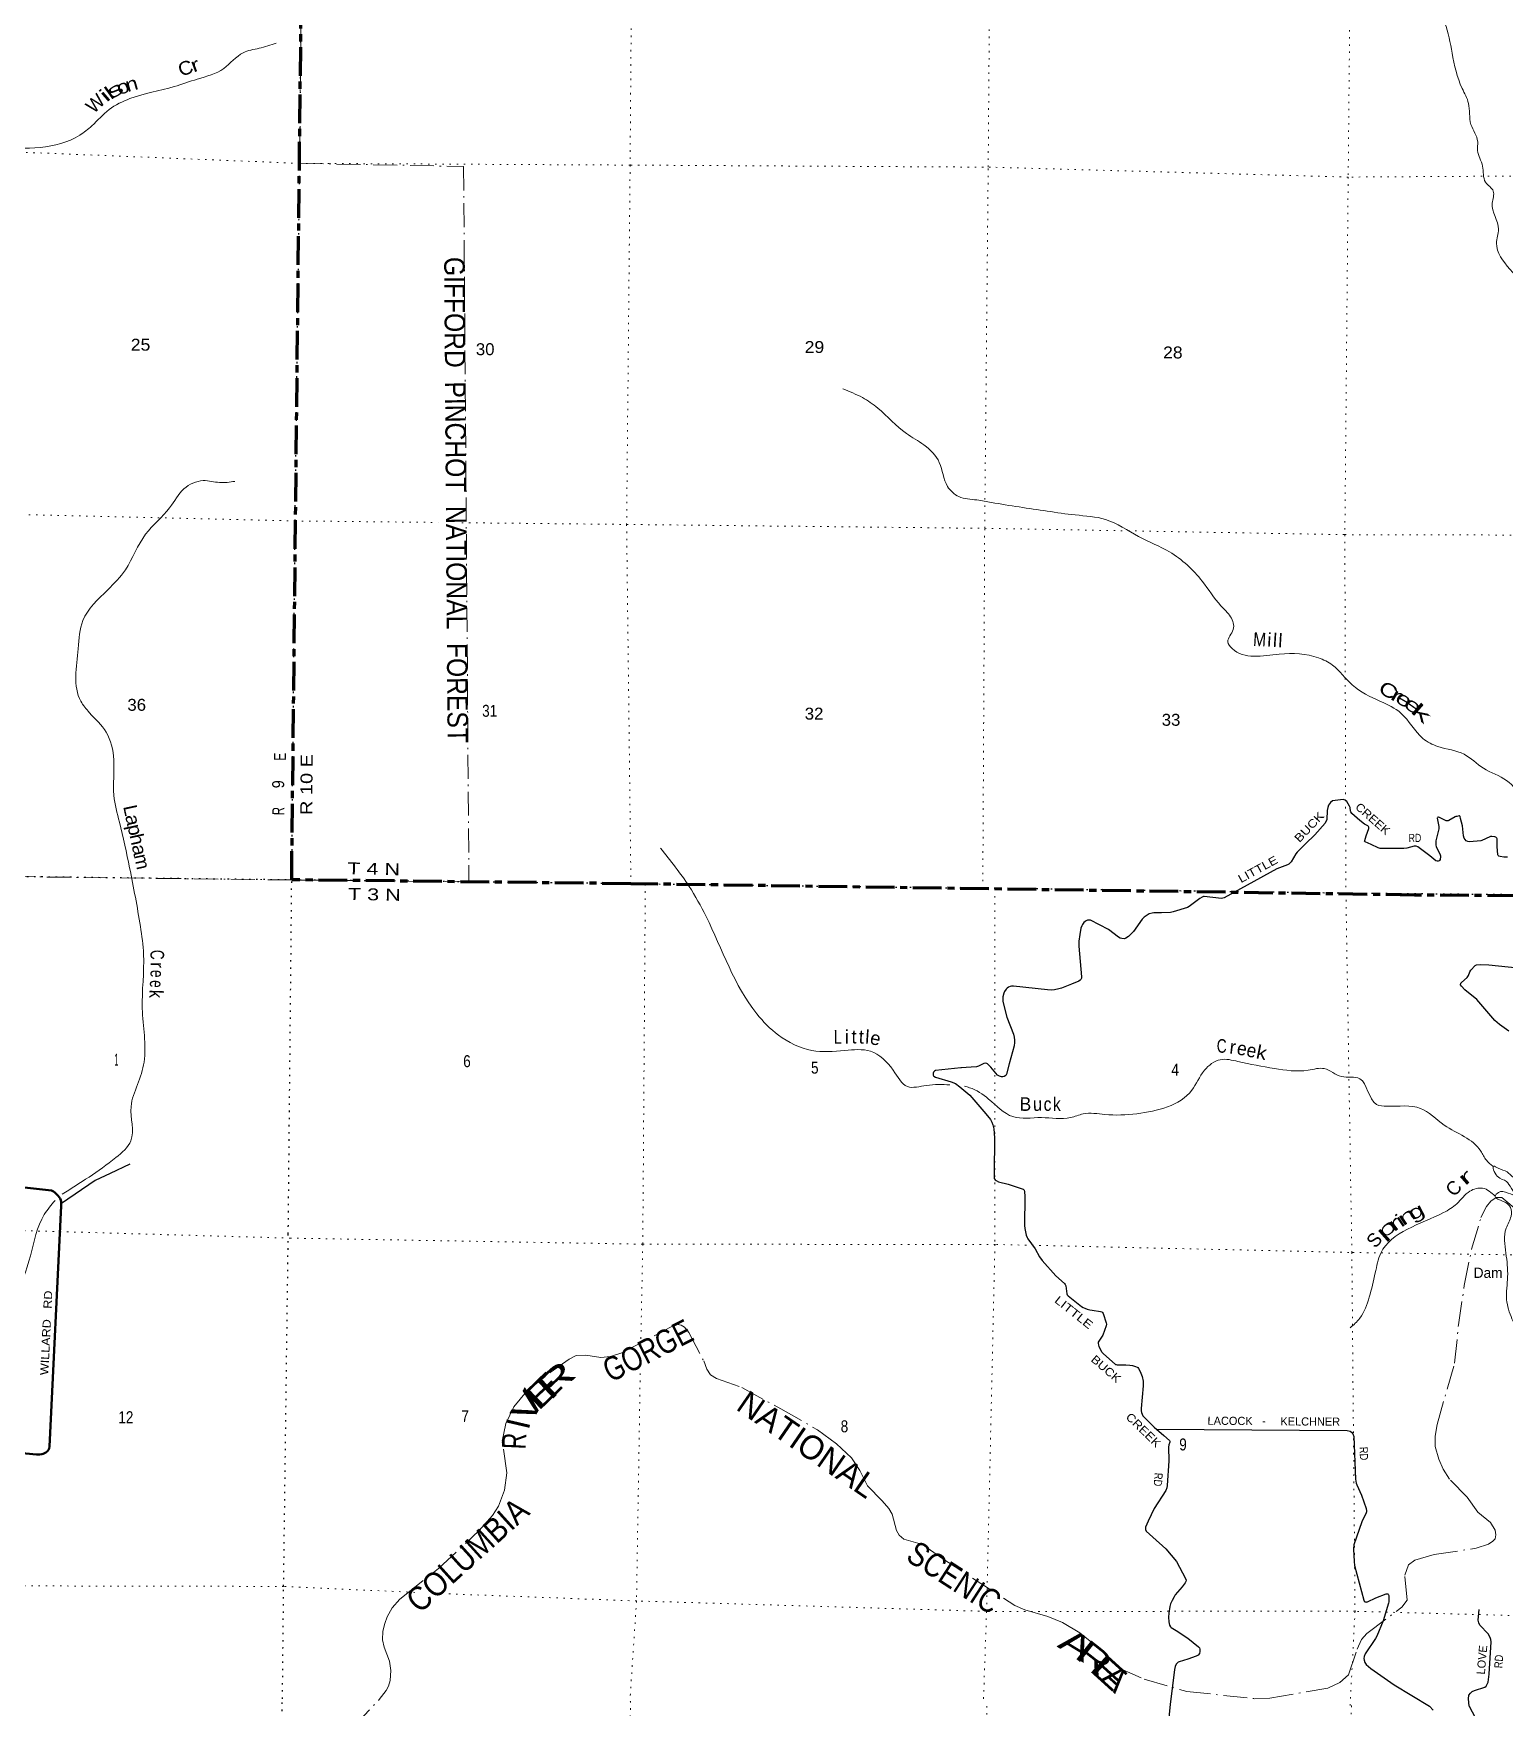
# Model space of a CAD drawing. Header units: feet. Extents: x -256679 to 5, y -731788 to -547785.
# Drawn here: x -159087 to -137535, y -640122 to -615592 of the extents above; entities that cross this region are included whole.
import ezdxf
from ezdxf.enums import TextEntityAlignment as Align

# ---------------------------------------------------------------- set-up
doc = ezdxf.new("R2010")
doc.units = ezdxf.units.FT
doc.header["$LTSCALE"] = 70
for name, pattern in [('DOT_DASHED', [7.7, 5, -1.2, 0.3, -1.2]), ('DOTTED', [1.5, 0.3, -1.2]), ('LONG_DASH_SHORT_DASH', [9.9, 6, -1.2, 1.5, -1.2])]:
    doc.linetypes.add(name, pattern=pattern)
for name, color, linetype, lineweight in [('11', 7, 'LONG_DASH_SHORT_DASH', 60), ('26', 7, 'Continuous', 40), ('29', 7, 'Continuous', 25), ('39', 7, 'Continuous', 13), ('42', 7, 'Continuous', 35), ('44', 7, 'DOT_DASHED', 13), ('6', 7, 'DOTTED', 25), ('7', 7, 'DOTTED', 13)]:
    doc.layers.add(name, color=color, linetype=linetype, lineweight=lineweight)
for name, color, linetype in [('27', 7, 'Continuous'), ('30', 7, 'Continuous'), ('41', 7, 'Continuous')]:
    doc.layers.add(name, color=color, linetype=linetype)

msp = doc.modelspace()

# ---------------------------------------------------------------- linework, layer by layer
at = {"layer": '11'}
msp.add_lwpolyline([(-131178.93, -628241.93), (-134595.02, -628241.94), (-138852.69, -628216.59), (-150334.02, -628050.28), (-155304.27, -627992.52), (-155077.22, -606953.49), (-154987.12, -595956.16), (-156029.28, -595915.79), (-156022, -594331.77)], dxfattribs=at)
at = {"layer": '26'}
msp.add_lwpolyline([(-159746.96, -632441.24), (-158821.44, -632547.45), (-158793.69, -632557.99), (-158772.64, -632572.81), (-158726.63, -632623.52), (-158697.01, -632664.09), (-158687.65, -632689.06), (-158682.97, -632714.02), (-158680.38, -632769.7), (-158850.24, -636298.72), (-158856.85, -636325.4), (-158867.76, -636344.12), (-158883.36, -636365.97), (-158908.31, -636383.13), (-158945.73, -636404.98), (-158964.44, -636411.22), (-158992.51, -636412.78), (-159042.08, -636412.29), (-159773.79, -636344.24)], dxfattribs=at)
at = {"layer": '29'}
for points in [[(-139490.05, -627474.53), (-139578.69, -627435.73), (-139584.76, -627426.16), (-139583.54, -627415.18), (-139562.13, -627349.72), (-139524.43, -627240.78), (-139522.6, -627221.27), (-139526.86, -627213.95), (-139539.2, -627201.66), (-139585.37, -627179.8), (-139653.06, -627124.4), (-139772.78, -627019.02), (-139786.48, -626999.3), (-139790.74, -626987.1), (-139796.84, -626934.66), (-139804.25, -626914.51), (-139847.42, -626845.63), (-139871.79, -626823.68), (-139884.6, -626818.8), (-139897.95, -626817.41), (-140054.5, -626835.92), (-140086.31, -626860.26), (-140113.13, -626899.29), (-140125.31, -626935.88), (-140135.55, -626975.4), (-140139.94, -627109.06), (-140162.73, -627163.5), (-140316.17, -627334.34), (-140452.66, -627467.53)], [(-138180.95, -627093.38), (-138184.63, -627065.17), (-138190.55, -627058.53), (-138194.38, -627056.02), (-138199.87, -627056.02), (-138234.61, -627064.56), (-138246.79, -627067.6), (-138256.81, -627071.91), (-138350.7, -627126.14), (-138363.2, -627130.41), (-138371.48, -627130.9), (-138380.26, -627129.8), (-138390.92, -627127.36), (-138489.5, -627077.65), (-138500.62, -627074.92), (-138512.81, -627077.36), (-138518.9, -627084.68), (-138519.67, -627091.38), (-138496.96, -627210.29), (-138496.05, -627227.37), (-138498.51, -627243.89), (-138539.67, -627421.83), (-138543.88, -627465.19), (-138543.88, -627483.48), (-138538.16, -627506.01), (-138476.71, -627628.85), (-138470.75, -627643.25), (-138470.75, -627659.1), (-138477.45, -627687.15), (-138479.28, -627696.91), (-138488.42, -627711.54), (-138495.13, -627716.42), (-138507.34, -627720.73), (-138523.16, -627721.3), (-138540.83, -627712.76), (-138629.2, -627639.38), (-138806.53, -627509.09), (-138830.96, -627501.14), (-138845.54, -627499.33), (-138861.38, -627500.55), (-138964.98, -627528.6), (-139009.65, -627533.46), (-139328.8, -627535.92), (-139358.63, -627532.06), (-139388.53, -627524.94), (-139490.05, -627474.53)], [(-137490.12, -627662.53), (-137546.57, -627660.34), (-137598.98, -627652.41), (-137616.65, -627646.92), (-137624.38, -627641.18), (-137630.06, -627634.73), (-137633.11, -627624.97), (-137643.63, -627504.73), (-137643.77, -627393.86), (-137646.93, -627384.46), (-137656.26, -627371.89), (-137664.49, -627367.03), (-137676.98, -627363.36), (-137722.99, -627357.67), (-137738.84, -627357.88), (-137750.11, -627360.92), (-137869.76, -627418.35), (-137882.96, -627421.9), (-138049.95, -627435.31), (-138072.41, -627432.41), (-138095.04, -627421.9), (-138113.33, -627402.38), (-138126.73, -627380.43), (-138136.11, -627349.62), (-138151.27, -627201.19), (-138180.95, -627093.38)], [(-140452.66, -627467.53), (-140574.38, -627586.31), (-140592.13, -627610.32), (-140662.83, -627728.62), (-140683.68, -627753.57), (-140696.95, -627761.55), (-140715.84, -627772.52), (-140868.67, -627833.92), (-141640.94, -628257.93), (-141660.44, -628264.02), (-141679.51, -628266.86), (-141934.06, -628238.32), (-141947.47, -628238.41), (-141966.97, -628245.73), (-142000.42, -628267.73), (-142153.55, -628386.47), (-142180.27, -628400.62), (-142388.07, -628461.59), (-142428.82, -628469.95), (-142558.63, -628475.4)], [(-143679.13, -628602.02), (-143696.49, -628617.7), (-143719.04, -628646.97), (-143728.18, -628665.27), (-143741.9, -628703.6), (-143755.89, -628796.09)], [(-142558.63, -628475.4), (-142670.84, -628477.45), (-142699.65, -628481.33), (-142740.32, -628493.3), (-142782.98, -628518.92), (-142814.67, -628540.87), (-142844.58, -628570.09), (-142969.99, -628749.22), (-143046.24, -628822.59), (-143082.2, -628848.2), (-143094.39, -628853.08), (-143104.75, -628856.74), (-143141.31, -628854.3), (-143165.08, -628846.98), (-143193.1, -628831.2), (-143338.87, -628721.57), (-143600.82, -628586.75), (-143622.15, -628582.33), (-143643.47, -628583.55), (-143664.8, -628592.09), (-143679.13, -628602.02)], [(-143755.89, -628796.09), (-143770.23, -628890.89), (-143773.54, -628965.8), (-143731.83, -629416.53), (-143732.45, -629433.6), (-143744.33, -629455.04), (-143753.17, -629465.31), (-143770.84, -629477.51), (-143881.1, -629519.83), (-144023.85, -629578.55), (-144067.02, -629590.93), (-144126.74, -629603.12), (-144170.62, -629609.22), (-144232.6, -629606.57), (-144730.68, -629553.12), (-144758.1, -629551.9), (-144779.85, -629555.14), (-144801.98, -629564.1), (-144820.88, -629579.95), (-144837.33, -629597.03), (-144860.52, -629630.5), (-144871.45, -629655.57), (-144884.26, -629706.79), (-144887.3, -629738.5), (-144885.44, -629774.53), (-144824.61, -630003.57), (-144727.83, -630257.01), (-144719.72, -630297.08), (-144714.85, -630340.98), (-144712.41, -630375.13), (-144718.81, -630427.43), (-144790.56, -630691.24), (-144831.24, -630842.23), (-144843.71, -630861.05), (-144865.37, -630876.38), (-144883.65, -630880.04), (-144906.81, -630878.82), (-144934.84, -630870.28), (-144962.01, -630853.89), (-145063.61, -630738.67), (-145110.96, -630688.57), (-145119.49, -630682.47), (-145135.47, -630679.86), (-145162.15, -630684.91), (-145242.04, -630724.9), (-145270.63, -630731.25), (-145498.91, -630750.45)], [(-137471.08, -630211.67), (-137607.51, -630112.95), (-137676.74, -630055.36), (-137941.68, -629748.18), (-138116.98, -629603.15), (-138166.96, -629551.92), (-138177.93, -629529.98), (-138175.49, -629508.03), (-138166.83, -629495.5), (-138084.16, -629422.16), (-138064.58, -629395.82), (-138041.56, -629340.42), (-138028.01, -629315.32), (-137966.81, -629248.97), (-137945.13, -629237.27), (-137884.19, -629232.39), (-137764.17, -629236.92), (-137339.24, -629283.15)], [(-145492.92, -630749.85), (-145498.91, -630750.45), (-145874.19, -630786.86), (-145888.58, -630797.11), (-145900.16, -630809.3), (-145905.64, -630823.94), (-145907.48, -630838.57), (-145908.08, -630853.21), (-145902.6, -630865.41), (-145894.67, -630872.73), (-145872.76, -630885.07), (-145642.5, -630951.44), (-145580.83, -630980.05), (-145515.01, -631026.39), (-145370.89, -631148.47), (-145133.83, -631421.31), (-145064.04, -631504.47), (-145046.31, -631544.41), (-145031.3, -631584.21), (-145019.38, -631640.89), (-145007.45, -631775.12), (-145010.43, -632297.12), (-145011.64, -632367.95), (-144999.45, -632389.9), (-144984.82, -632399.66), (-144951.18, -632417.03), (-144806.98, -632452.5), (-144586.8, -632526.79), (-144572.86, -632538.69), (-144565.55, -632560.64), (-144561.35, -632633.25), (-144567.88, -633060.02), (-144561.89, -633104.58), (-144542.39, -633200.93), (-144530.79, -633232.71), (-144518.01, -633253.37), (-144409.45, -633402.23), (-144347.98, -633515.57), (-144308.17, -633573.55), (-144106.93, -633797.94), (-143983.22, -633907.36), (-143970.14, -633924.13), (-143963.44, -633942.42), (-143950.03, -634059.98), (-143940.89, -634075.36), (-143926.88, -634091.21), (-143734.5, -634244.44), (-143708.71, -634260.73), (-143684.33, -634270.49), (-143648.99, -634283.9), (-143611.2, -634293.66), (-143574.38, -634300.11), (-143453.97, -634318.05), (-143436.14, -634325.51), (-143423.5, -634333.9), (-143416.19, -634347.32), (-143370.88, -634482.45), (-143367.44, -634504.65), (-143371.7, -634527.82), (-143420.46, -634664.41), (-143430.22, -634682.26), (-143480.18, -634753.44), (-143487.49, -634765.63), (-143488.99, -634783.88), (-143483.84, -634813.2), (-143476.52, -634832.71), (-143438.74, -634903.45), (-143433.86, -634913.2), (-143417.66, -634932.87), (-143234.09, -635092.97), (-143226.06, -635097.36), (-143208.99, -635102.23), (-143083.69, -635098.45), (-143025.56, -635103.44), (-142983.51, -635109.55), (-142940.24, -635122.96), (-142919.44, -635134.12), (-142907.94, -635141.26), (-142898.8, -635152.23), (-142874.42, -635196.13), (-142846.05, -635273.1), (-142830.55, -635337.6), (-142828.79, -635407.53), (-142858.85, -635741.89), (-142857.36, -635776.65), (-142854.92, -635797.39), (-142846.39, -635824.22), (-142833.4, -635848.35), (-142665.89, -636012.3), (-142525.65, -636136.76)], [(-157675.58, -632158.47), (-157965.2, -632295.91), (-158184.43, -632399.98), (-158678.86, -632735.94)], [(-142631.6, -636042.73), (-139838.2, -636061.96), (-139796.9, -636070.59), (-139774.97, -636087.67), (-139757.9, -636112.06), (-139742.45, -636149.07), (-139717.68, -636777.94), (-139710.38, -636832.71), (-139700.62, -636858.44), (-139631.2, -637009.82), (-139562.9, -637204.79), (-139558.36, -637240.98), (-139559.24, -637254.79), (-139561.68, -637270.65), (-139623.47, -637398.65), (-139743.82, -637740.14), (-139748.77, -637799.94), (-139739.02, -637980.43), (-139731.55, -638040.85), (-139598.16, -638547.13), (-139590.93, -638561.56), (-139587.28, -638567.66), (-139579.96, -638572.54), (-139569.6, -638574.97), (-139562.9, -638575.58), (-139552.18, -638573.63), (-139540.35, -638570.71), (-139419.46, -638514.81), (-139270.71, -638458.15), (-139256.06, -638454.85), (-139246.62, -638456.67), (-139238.39, -638461.55), (-139232.9, -638468.87), (-139229.86, -638479.24), (-139228.33, -638554.24), (-139229.25, -638571.31), (-139233.39, -638590.77), (-139311.15, -638852.52), (-139404.73, -639076.05), (-139425.17, -639111.59), (-139576.75, -639336.88), (-139592.15, -639376.23), (-139594.59, -639403.06), (-139593.34, -639428.89), (-139583.01, -639460.38), (-139573.87, -639478.68), (-139563.51, -639492.09), (-139495.79, -639552.08), (-139154.21, -639787.87), (-138633.73, -640099.94)], [(-142525.65, -636136.76), (-142444.43, -636208.84), (-142439.91, -636218.14), (-142439.91, -636232.77), (-142454.53, -636271.8), (-142459.03, -636304.88), (-142454.2, -636505.32), (-142478.91, -636869.38), (-142484.63, -636903.8), (-142498.41, -636940.12), (-142668.93, -637206.59), (-142756.27, -637392.1), (-142794.58, -637479.17), (-142795.1, -637513.96), (-142784.83, -637535.27), (-142689.46, -637625.2), (-142495.92, -637797.42), (-142340.57, -637981.3), (-142207.66, -638231.08), (-142199.79, -638256.05), (-142203.44, -638275.56), (-142215.02, -638295.08), (-142256.53, -638354.84), (-142360.07, -638471.92), (-142375.71, -638497.96), (-142406.38, -638554.85), (-142428.48, -638603.65), (-142439.29, -638640.22), (-142455.13, -638741.44), (-142457.71, -638797.74), (-142453.92, -638864.62), (-142442.36, -638916.12), (-142430.14, -638937.8), (-142419.17, -638949.99), (-142346.55, -638995.21), (-142172.71, -639105.12), (-142016.96, -639230.49), (-142005.99, -639245.13), (-141996.85, -639268.3), (-141996.85, -639300.01), (-142004.17, -639329.28), (-142023.75, -639353.05), (-142051.08, -639369.52), (-142172.52, -639411.71), (-142303.11, -639450.52), (-142318.62, -639458.56), (-142343.45, -639488.2), (-142362.5, -639519.54), (-142371.98, -639564.07), (-142435.16, -640076.95)], [(-138054, -640103.39), (-138063.75, -639995.77), (-138056.44, -639942.11), (-138034.5, -639910.4), (-138007.69, -639888.45), (-137973.38, -639873.55), (-137824.86, -639822.59), (-137805.36, -639807.96), (-137792.38, -639791.16), (-137776.11, -639751.86), (-137759.35, -639631.17), (-137728.49, -639160.55), (-137733.46, -639125), (-137743.21, -639095.73), (-137773.92, -639041.88), (-137897.52, -638914.43), (-137913.84, -638878.65), (-137921.16, -638842.06), (-137908.19, -638683.88)], [(-142435.16, -640076.95), (-142488, -640599.47)], [(-138579.42, -640159.79), (-138633.73, -640099.94)], [(-138054, -640103.39), (-137831.5, -640514.91)]]:
    msp.add_lwpolyline(points, dxfattribs=at)
at = {"layer": '39'}
for points in [[(-141060.2, -611127.04), (-140859.65, -611476.99), (-140666.95, -611738.19), (-140672.46, -612128.65), (-140665.45, -612483.24), (-140540.45, -612713.4), (-140360.25, -613008.46), (-140219.26, -613383.06), (-139725.03, -613861), (-139533.97, -613953.95), (-139385.92, -614112.35), (-139261.03, -614350.52), (-139085.75, -614709.59), (-138869.12, -614836.96), (-138553.37, -615182.09), (-138412.68, -615436.52), (-138302.7, -615878.75), (-138155.72, -616397.63), (-138062.61, -616615.3), (-138026.89, -616924.26), (-137928.28, -617178.06), (-137930.11, -617308.21), (-137857.15, -617533.6), (-137812.4, -617770.59), (-137700.04, -617902.43), (-137714.54, -618078.46), (-137623.75, -618460.32), (-137652.67, -618664.18), (-137459.64, -619043.55), (-137180.92, -619456.22), (-137149.15, -619761.11), (-136850.87, -620350.32), (-136591.36, -620562.44), (-136347.96, -620980.98)], [(-159637.46, -617262.35), (-158410.55, -617082.18), (-158232.27, -616944.61), (-157978.42, -616706.02), (-157675.58, -616546.26), (-157025.84, -616369.59), (-156687.64, -616260.42), (-156298.69, -616103.94), (-156014.9, -615873.8), (-155781.54, -615809.15), (-155529.97, -615732.75)], [(-135636.73, -629558.96), (-135585.04, -629481.6), (-135591.44, -629225.15), (-135681.81, -628813.25), (-135779.52, -628495.37), (-135926.59, -628266.89), (-136357.38, -627980.15), (-136649.46, -627661.4), (-136824.74, -627444.52), (-137035.33, -627173.04), (-137254.94, -626831.33), (-137505.28, -626537.24), (-137843.41, -626358.01), (-138127.08, -626153.55), (-138510.22, -626039.75), (-138730.96, -625920.33), (-139052.38, -625551.08), (-139354.54, -625378.39), (-139765.92, -625136), (-140056.41, -624847.32), (-140261.3, -624740.15), (-140835.67, -624687.62), (-141527.79, -624601.3), (-141588.55, -624504.27), (-141509.87, -624325.18), (-141549.32, -624138.34), (-141689.33, -623978.06), (-141964.78, -623617.5), (-142443.66, -623187.85), (-142895.36, -622962.89), (-143380.79, -622713.39), (-143824.71, -622646.76), (-144234.71, -622590.64), (-145052.49, -622462.41), (-145264.4, -622427.24), (-145532.22, -622377.23), (-145694.44, -622228.63), (-145815.74, -621878.36), (-146040.54, -621620.69), (-146298.68, -621452.66), (-146718.24, -621079.96), (-146942.51, -620926.45), (-147229.29, -620800.05)], [(-156137.6, -622154.68), (-156360.27, -622171.42), (-156600.34, -622143.85), (-156882.58, -622263.86), (-157092.89, -622541.14), (-157445.06, -622930.49), (-157740.93, -623448.85), (-157997.58, -623743.48), (-158364.64, -624194.69), (-158432.57, -624606.26), (-158393.33, -625375.9), (-158267.46, -625543.99), (-158022.99, -625827.99), (-157910.49, -626234.2), (-157909.82, -626754.93), (-157827.18, -627146.69), (-157678.37, -627819.82), (-157520.14, -628677.33), (-157473.79, -629084.58), (-157493.02, -629879.4), (-157468.01, -630662.85), (-157562.86, -630993.91), (-157657.59, -631316.96), (-157660.65, -631817.61), (-157880.52, -632062.71), (-158665.4, -632600.95)], [(-127745.51, -623006.63), (-128114.06, -623054.78), (-128464.75, -623055.61), (-128893.46, -622905.09), (-129454.76, -622352.05), (-129677.59, -622380.81), (-129864.51, -622562.31), (-129832.2, -622686.95), (-129676.13, -622845.47), (-129654.58, -623022.03), (-129713.9, -623249.48), (-129839.33, -623618.14), (-129933.27, -623742.93), (-130182.35, -623785.32), (-130502.2, -623872.72), (-130649.14, -624060.82), (-130718.78, -624310.14), (-130761.34, -624770.15), (-130707.11, -625045.33), (-130674.84, -625314.17), (-130586.55, -625589.86), (-130469.51, -626100.29), (-130460.32, -626300.7), (-130528.41, -626439.89), (-130780.43, -626690.52), (-130865.42, -626891.55), (-131146.29, -627624.42), (-131197.93, -627876.01), (-131216.48, -628196.18), (-131329.5, -628546.18), (-131530.02, -628972.64), (-131764.71, -629273.6), (-132250.09, -629588.88), (-132554.23, -629698.55), (-132723.79, -629786.17), (-132945.02, -629842.99), (-133164.21, -629897.84), (-133307.45, -629823.63), (-133481.63, -629813.05), (-133582.88, -629887.66), (-133686.55, -629850.08), (-133950.44, -629806.13), (-134376.25, -629733.76), (-134653.6, -629791.75), (-134716.58, -629852.91), (-134816.98, -629867.45), (-135122.31, -630203.42), (-135220.76, -630506.38), (-135317.73, -630845.43), (-135426.65, -630895.89), (-135549.08, -630767.91), (-135707.77, -630511.22), (-135772.7, -630568.34), (-135704.73, -630721.55), (-135670.76, -630870.26), (-135620.99, -631035.22), (-135482.27, -631145.42), (-135493.34, -631361.55), (-135693.29, -631472.76), (-136032.98, -631545.86), (-136878.55, -631541.39), (-137074.75, -631670.68), (-137121.96, -631892.29), (-137240.4, -632190.96), (-137307.14, -632376.23), (-137402.99, -632352.79), (-137498.06, -632273.28), (-137629.52, -632217.27), (-137693.24, -632188.29), (-137641.21, -632335.26), (-137504.04, -632413.39), (-137435.33, -632514.54), (-137376.59, -632611.54), (-137480.4, -632583.97), (-137624.56, -632575.83), (-137671.43, -632631.22), (-137554.25, -632705.05), (-137445.33, -632796.78), (-137439.07, -632921.04), (-137511.7, -633098.22), (-137514.84, -633462.68), (-137489.68, -633809.53), (-137504.41, -634143.77), (-137426.23, -634425.31), (-137227.41, -634820.79), (-137084.55, -635063.23), (-136992.82, -635379.02), (-136997.2, -635689.38), (-137079.86, -636150.8), (-136996.09, -636462.47), (-136877.21, -636558.35)], [(-149901.24, -627529.99), (-149482.31, -628088.94), (-149234.03, -628529.2), (-148488.71, -629958.16), (-148174.46, -630267.22), (-147682.71, -630494.78), (-147201.77, -630493.86), (-146825.2, -630505.42), (-146492.46, -630782.71), (-146283.43, -631022.12), (-146004.67, -631006.21), (-145661.83, -630998)], [(-145448.74, -631018.86), (-145371.91, -631039.57), (-145093.72, -631205.9), (-144738.66, -631463.49), (-144320.05, -631477.68), (-143893.23, -631477.96), (-143708.09, -631422.61), (-143389.6, -631431.32), (-142922.54, -631420.18), (-142118.15, -631077.56), (-141931.66, -630783.9), (-141699.03, -630629.12), (-141440.89, -630654.95), (-140907.3, -630756.96), (-140410.69, -630782.31), (-140175.92, -630759.73), (-139923.06, -630875.62), (-139657, -630907.58), (-139409.82, -631283.75), (-139255.92, -631312.05), (-138765.41, -631343.32), (-138418.17, -631586.77), (-137882.49, -631967.19), (-137800.24, -632102.59), (-137707.06, -632189.76)], [(-137671.28, -632629.73), (-137856.12, -632512.34), (-138041.08, -632555.67), (-138234.04, -632739.08), (-138430.27, -632870.37), (-139348.4, -633463.67), (-139428.63, -633752.88), (-139517.81, -634108.06), (-139656.45, -634418.45), (-139794.66, -634556.6)], [(-158771.11, -632692.08), (-158928.29, -632896.43), (-159131.22, -633502.27), (-159368.49, -634127.64), (-159575.02, -634421.01), (-159759.14, -634546.47)]]:
    msp.add_spline(points, degree=3, dxfattribs=at)
at = {"layer": '44'}
msp.add_line((-138266.66, -635076.48), (-138209.65, -634516.02), dxfattribs=at)
for points in [[(-145113.28, -594402.6), (-145104.68, -596194.3), (-149999.56, -596152.51), (-150089.74, -598969.42), (-152569.16, -598921.89), (-152729.32, -607018.93), (-155077.22, -606963.2), (-155140.86, -612205.04), (-155187.29, -617494.56), (-152786.09, -617540.14), (-152707.33, -628020.86), (-155305.83, -627995.62), (-159716.01, -627942.43)], [(-138266.66, -635076.48), (-138209.65, -634516.02), (-138124.42, -633939.87), (-138017.48, -633406.07), (-137881.06, -632942.78), (-137801.16, -632780.22), (-137734.51, -632700.07), (-137658.33, -632648.88), (-137575.57, -632647.91), (-137256.87, -632914.35)], [(-154020.83, -640003.03), (-153917.79, -639870.46), (-153884.98, -639810.59), (-153861.43, -639727.47), (-153852.17, -639580.75), (-153873.01, -639442.74), (-153951.5, -639239.36), (-153973.77, -639128.79), (-153969.54, -639004.65), (-153941.92, -638891.23), (-153905.49, -638790.99), (-153829.96, -638663.32), (-153718.7, -638534.75), (-153652.38, -638477.9), (-153151.05, -638084.75), (-152558.41, -637528.85), (-152360.08, -637305.53), (-152272.42, -637169.6), (-152188.29, -636934.69), (-152149.83, -636682.09), (-152221.47, -636216.92), (-152167.47, -635961.92), (-152048.34, -635715.96), (-151863.04, -635489.98), (-151515.16, -635210.81), (-151238.6, -635014.86), (-151137.85, -634962.91), (-150995.39, -634960.78), (-150774.98, -634993.41), (-150634.43, -634978.16), (-150469.43, -634925), (-149668.34, -634503.03), (-149598.85, -634516.55), (-149550.6, -634549.39), (-149485.79, -634626.41), (-149266.69, -635041.94), (-149221.49, -635161.65), (-149170.16, -635247.55), (-149078.65, -635300.72), (-148708.33, -635433.58), (-148139.22, -635743.18), (-147600.2, -636052.41), (-147323.09, -636256.8), (-147102.18, -636461.34), (-146979.5, -636650.81), (-146866.98, -636871.06), (-146654.23, -637094.12), (-146556.78, -637207.07), (-146507.45, -637288.32), (-146441.33, -637529.63), (-146402.36, -637597.22), (-146334.07, -637655.2), (-146061.91, -637734.69), (-145780.76, -637934.54), (-144709.54, -638624.74), (-144563.48, -638690.98), (-144225.27, -638789.32), (-144010.79, -638875.82), (-143757.89, -639029.53), (-143431.1, -639288.06), (-143180.52, -639543.65), (-142815.97, -639706.35), (-142190.38, -639886.47), (-141194.56, -639992.2), (-140974.51, -639984.48), (-140123.51, -639837.63), (-139949.55, -639752.71), (-139818.9, -639644.96), (-139695.25, -639265.68), (-139629.12, -639126.93), (-139554.84, -639036.93), (-139038.47, -638651.79), (-138960.78, -638549.18), (-138996, -638180.52), (-138942.26, -638032.34), (-138851.23, -637960.34), (-138567.78, -637880.6), (-137951.06, -637787.95), (-137770.29, -637728.57), (-137708.53, -637686.07), (-137670.99, -637649.08), (-137662.2, -637589.5), (-137669.92, -637523.83), (-137739.16, -637411.76), (-137924.42, -637259.18), (-138083.03, -637040.79), (-138343.55, -636775.05), (-138434.56, -636627.64), (-138497.99, -636480.85), (-138550.06, -636295.54), (-138552.04, -636144.78), (-138523.22, -635975.2), (-138266.66, -635076.48)], [(-138550.06, -636295.54), (-138552.04, -636144.78), (-138523.22, -635975.2)], [(-159818.46, -642838.45), (-158853.32, -642742.06), (-158399.06, -642675.95), (-157507.06, -642485.87), (-157011.5, -642328.84), (-156466.39, -642064.38), (-155789.13, -641585.05), (-154963.21, -640874.31), (-154401.58, -640411.51), (-154020.83, -640003.03)]]:
    msp.add_lwpolyline(points, dxfattribs=at)
at = {"layer": '6'}
for points in [[(-155439.51, -639993.58), (-155422.13, -638347.29), (-155354.68, -633181.73), (-155303.35, -627986.07), (-155254.14, -622736.27), (-155186.81, -617510.58), (-155134.39, -612219.06), (-155075.06, -606947.02), (-155031.93, -601671.71), (-154988.94, -596042.35)], [(-131234.09, -628238.94), (-134635.48, -628235.99), (-139858.99, -628190.86), (-144989.47, -628119), (-145178.93, -628120.31), (-150123.31, -628056.6), (-150334.14, -628050.08), (-155277.79, -627995.62), (-159716.01, -627942.43)], [(-155546.87, -651893.11), (-155526.85, -648883.72), (-155479.68, -643638.82), (-155443.49, -639993.56)]]:
    msp.add_lwpolyline(points, dxfattribs=at)
at = {"layer": '7'}
for points in [[(-149999.56, -596152.51), (-150162.46, -601760.85), (-150311.98, -607046.48), (-150305.26, -612158.09), (-150346.2, -617520.16), (-150397.39, -622785.98), (-150334.14, -628050.08)], [(-145178.93, -628120.31), (-145151.13, -622842.64), (-145100, -617548.75), (-145058.92, -612254.84), (-145017.73, -607007.03), (-144948.56, -601705.17), (-144821.53, -596225.04)], [(-139681.67, -596287.46), (-139712.04, -601902.12), (-139733.1, -607174.03), (-139774.34, -612391.77), (-139825.45, -617695.68), (-139874.68, -622935.45), (-139858.99, -628183.4), (-139772.29, -633451.55), (-139725.11, -638711.6), (-139796.89, -640092.97)], [(-134818.29, -617665.57), (-139825.45, -617695.68), (-145065.87, -617550.84), (-150346.2, -617520.16), (-155187.29, -617494.56), (-159642.93, -617316.3)], [(-159679.48, -622631.52), (-155260.16, -622734.25), (-153157.55, -622756.62)], [(-152811.6, -622760.3), (-150397.39, -622785.98), (-145151.13, -622842.64), (-139874.68, -622935.45), (-134953.76, -622947.23), (-129671.77, -622871.65)], [(-150123.31, -628056.6), (-150160.42, -633332.48), (-150190.42, -634826.77)], [(-145002.24, -628125.78), (-145000.6, -633336.81), (-145123.83, -638712.71), (-145170.46, -640060.02)], [(-159751.62, -633119.41), (-155329.54, -633243.29), (-150160.42, -633332.48), (-144980.53, -633336.86), (-139760.24, -633453.59), (-134787.64, -633528.39), (-129307.83, -633590.86), (-127803.05, -633570)], [(-150198.43, -635226.19), (-150251.84, -638560.12), (-150349.25, -640027.08)], [(-153499.17, -638433.84), (-155422.13, -638347.29), (-159787.51, -638338.58)], [(-134735.85, -638844.14), (-139725.11, -638711.6), (-145123.83, -638712.71), (-150251.84, -638560.12), (-153006.87, -638455.99)], [(-150339.22, -640027.15), (-150435.4, -643915.08), (-150447.02, -649218.55), (-150484.5, -650947.22)], [(-145243.92, -650269.15), (-145260.58, -649303.49), (-145224.94, -644004.27), (-145116.35, -640060.35)], [(-139777.36, -640093.09), (-139920.11, -644080.33), (-140047.2, -648414.71)]]:
    msp.add_lwpolyline(points, dxfattribs=at)

# ---------------------------------------------------------------- texts
at = {"layer": '27', "width": 1.15}
msp.add_text('WILLARD   RD', height=120, rotation=87.244, dxfattribs=at).set_placement((-158870.03, -635253.83))
at = {"layer": '30'}
for s, rotation, width, p in [('CREEK', 318.645, 1.1, (-139732.64, -626942.35)), ('BUCK', 46.299, 1.2, (-140539.75, -627455.04)), ('RD', 0.442, 0.8, (-138939.83, -627440.18)), ('LITTLE', 28.769, 1.2, (-141396.73, -628042.99)), ('LITTLE', 321.463, 1.25, (-144139.68, -634173.78)), ('BUCK', 318.907, 1.15, (-143604.86, -635037.2)), ('CREEK', 315.615, 1.15, (-143094.06, -635875.61)), ('RD', 272.256, 0.85, (-139659.96, -636303.68)), ('RD', 266.117, 0.85, (-142662.02, -636678.95)), ('RD', 86.248, 0.85, (-137567.26, -639548.77))]:
    msp.add_text(s, height=120, rotation=rotation, dxfattribs=dict(at, width=width)).set_placement(p)
for s, rotation, p in [('LACOCK', 359.606, (-141886.02, -635978.57)), ('-', 359.606, (-141084.06, -635983.38)), ('KELCHNER', 359.606, (-140818.34, -635987.29)), ('LOVE', 85.094, (-137823.93, -639641.51))]:
    msp.add_text(s, height=120, rotation=rotation, dxfattribs=at).set_placement(p)
at = {"layer": '41'}
for s, rotation, width, p in [('C', 20.435, 1.1, (-156825.13, -616190.86)), ('r', 20.435, 1.35, (-156686.46, -616144.05)), ('i', 40.755, 1.7, (-157979.02, -616575.19)), ('l', 35.619, 1.45, (-157918.56, -616544.92)), ('s', 31.099, 1.75, (-157845.93, -616502.05)), ('o', 20.235, 1.2, (-157744.99, -616466.67)), ('n', 15.965, 1.2, (-157623.42, -616427.32)), ('M', 356.565, 0.85, (-141128.64, -624569.86)), ('C', 329.725, 1.35, (-139288.41, -625301.21)), ('r', 330.313, 1.65, (-139159.07, -625374.72)), ('e', 330.189, 1.5, (-139057.38, -625432.56)), ('e', 325.103, 1.65, (-138931.96, -625516.69)), ('k', 318.862, 2.1, (-138818.99, -625624.26)), ('L', 282.132, 1.05, (-157757.52, -626994.92)), ('p', 282.507, 1.1, (-157694.93, -627281.09)), ('a', 282.132, 1.1, (-157727.24, -627135.78)), ('h', 282.507, 1.1, (-157663.9, -627421.01)), ('a', 282.424, 1.1, (-157632.23, -627574.8)), ('C', 270.422, 0.75, (-157373.73, -629091.75)), ('e', 267.853, 0.75, (-157373.06, -629366.3)), ('k', 268.171, 0.9, (-157388.64, -629662.56)), ('e', 267.853, 0.75, (-157381, -629516.4)), ('L', 0.546, 0.8, (-147302.97, -630394.83)), ('C', 359.988, 0.75, (-141678.74, -630527.63)), ('e', 349.636, 0.95, (-141398.08, -630561.88)), ('k', 348.715, 1.1, (-141113.35, -630621.38)), ('e', 349.636, 0.95, (-141257.6, -630591.4)), ('B', 359.106, 0.95, (-144555.44, -631378.77)), ('u', 0.85, 0.9, (-144375.59, -631378.63)), ('c', 359.406, 0.85, (-144230.87, -631378.54)), ('k', 0.519, 0.85, (-144093.58, -631379.82)), ('r', 41.278, 2.1, (-138045.31, -632426.32)), ('n', 33.574, 1.7, (-138914.34, -633002.64)), ('g', 27.574, 1.55, (-138785.54, -632940.2)), ('p', 41.414, 2, (-139199.78, -633178.54)), ('r', 36.991, 1.9, (-139089.54, -633110.57)), ('i', 33.991, 1.45, (-139011.53, -633068.61))]:
    msp.add_text(s, height=200, rotation=rotation, dxfattribs=dict(at, width=width)).set_placement(p, align=Align.CENTER)
for s, rotation, p in [('W', 43.984, (-158113.22, -616688.3)), ('i', 356.565, (-140986.36, -624578.4)), ('l', 356.565, (-140903.06, -624583.4)), ('l', 356.565, (-140824.46, -624588.11)), ('m', 282.424, (-157591.81, -627747.72)), ('r', 270.422, (-157372.63, -629242.91)), ('i', 0.471, (-147170.92, -630393.75)), ('t', 359.471, (-147066.47, -630390.06)), ('t', 358.385, (-146960.8, -630392.74)), ('l', 356.385, (-146876.31, -630395.77)), ('e', 347.978, (-146770.52, -630411.46)), ('r', 353.627, (-141527.36, -630542)), ('C', 47.068, (-138208.2, -632578.41)), ('S', 48.419, (-139369.13, -633336.36))]:
    msp.add_text(s, height=200, rotation=rotation, dxfattribs=at).set_placement(p, align=Align.CENTER)
at = {"layer": '42'}
msp.add_text('Dam', height=150, dxfattribs=at).set_placement((-137987.36, -633826.38))
at = {"layer": '44'}
for s, height, rotation, width, p in [('GIFFORD  PINCHOT  NATIONAL  FOREST', 300, 270.406, 0.9, (-153070.93, -618866.72)), ('GORGE', 350, 27.141, 0.8, (-150628.55, -635364.86)), ('COLUMBIA', 350, 42.104, 0.9, (-153428.57, -638754.18)), ('SCENIC', 350, 327.126, 0.85, (-146323.62, -637954.71))]:
    msp.add_text(s, height=height, rotation=rotation, dxfattribs=dict(at, width=width)).set_placement(p)
for s, rotation, width, p in [('R', 43.064, 1.65, (-151314.08, -635445.16)), ('E', 44.064, 1.75, (-151502.75, -635606.78)), ('V', 59.385, 1.45, (-151700.69, -635795.36)), ('R', 87.454, 0.7, (-151871.47, -636224.69)), ('A', 328.709, 1.5, (-143901.71, -639347.33)), ('R', 321.652, 1.5, (-143653.16, -639534.65)), ('E', 317.737, 1.65, (-143449.12, -639738.11))]:
    msp.add_text(s, height=350, rotation=rotation, dxfattribs=dict(at, width=width)).set_placement(p, align=Align.CENTER)
msp.add_text('NATIONAL', height=350, rotation=325.453, dxfattribs=at).set_placement((-148811.94, -635746.77))
for s, rotation, p in [('I', 76.858, (-151817.34, -636001.71)), ('A', 317.737, (-143354.83, -639822.22))]:
    msp.add_text(s, height=350, rotation=rotation, dxfattribs=at).set_placement(p, align=Align.CENTER)
at = {"layer": '6'}
for s, rotation, width, p in [('E', 89.463, 0.75, (-155390.39, -626249.54)), ('R 10 E', 89.463, 1.25, (-155004.06, -627044.84)), ('9', 89.463, 0.9, (-155415.18, -626652.27)), ('R', 89.463, 0.7, (-155412.43, -627046.03)), ('T 4 N', 358.861, 1.35, (-154490.77, -627911.81)), ('T 3 N', 358.861, 1.35, (-154480.8, -628286.49))]:
    msp.add_text(s, height=175, rotation=rotation, dxfattribs=dict(at, width=width)).set_placement(p)
at = {"layer": '7'}
for s, width, p in [('25', 1.1, (-157661.83, -620239.52)), ('29', 1.1, (-147788.68, -620273.66)), ('30', 1.05, (-152606.17, -620305.43)), ('28', 1.1, (-142537.62, -620353.21)), ('36', 1.05, (-157711.55, -625516.45)), ('31', 0.85, (-152513.73, -625604.25)), ('32', 1.05, (-147787.51, -625645.52)), ('33', 1.05, (-142557.35, -625735.99)), ('1', 0.4, (-157901.71, -630716.84)), ('6', 0.85, (-152791.75, -630738.51)), ('5', 0.85, (-147695.7, -630833.13)), ('4', 0.85, (-142416.23, -630861.97)), ('12', 0.85, (-157844.68, -635955.08)), ('7', 0.85, (-152817.46, -635940.1)), ('8', 0.85, (-147261.15, -636088.19)), ('9', 0.85, (-142300.84, -636353.95))]:
    msp.add_text(s, height=175, dxfattribs=dict(at, width=width)).set_placement(p)

doc.saveas('drawing.dxf')
